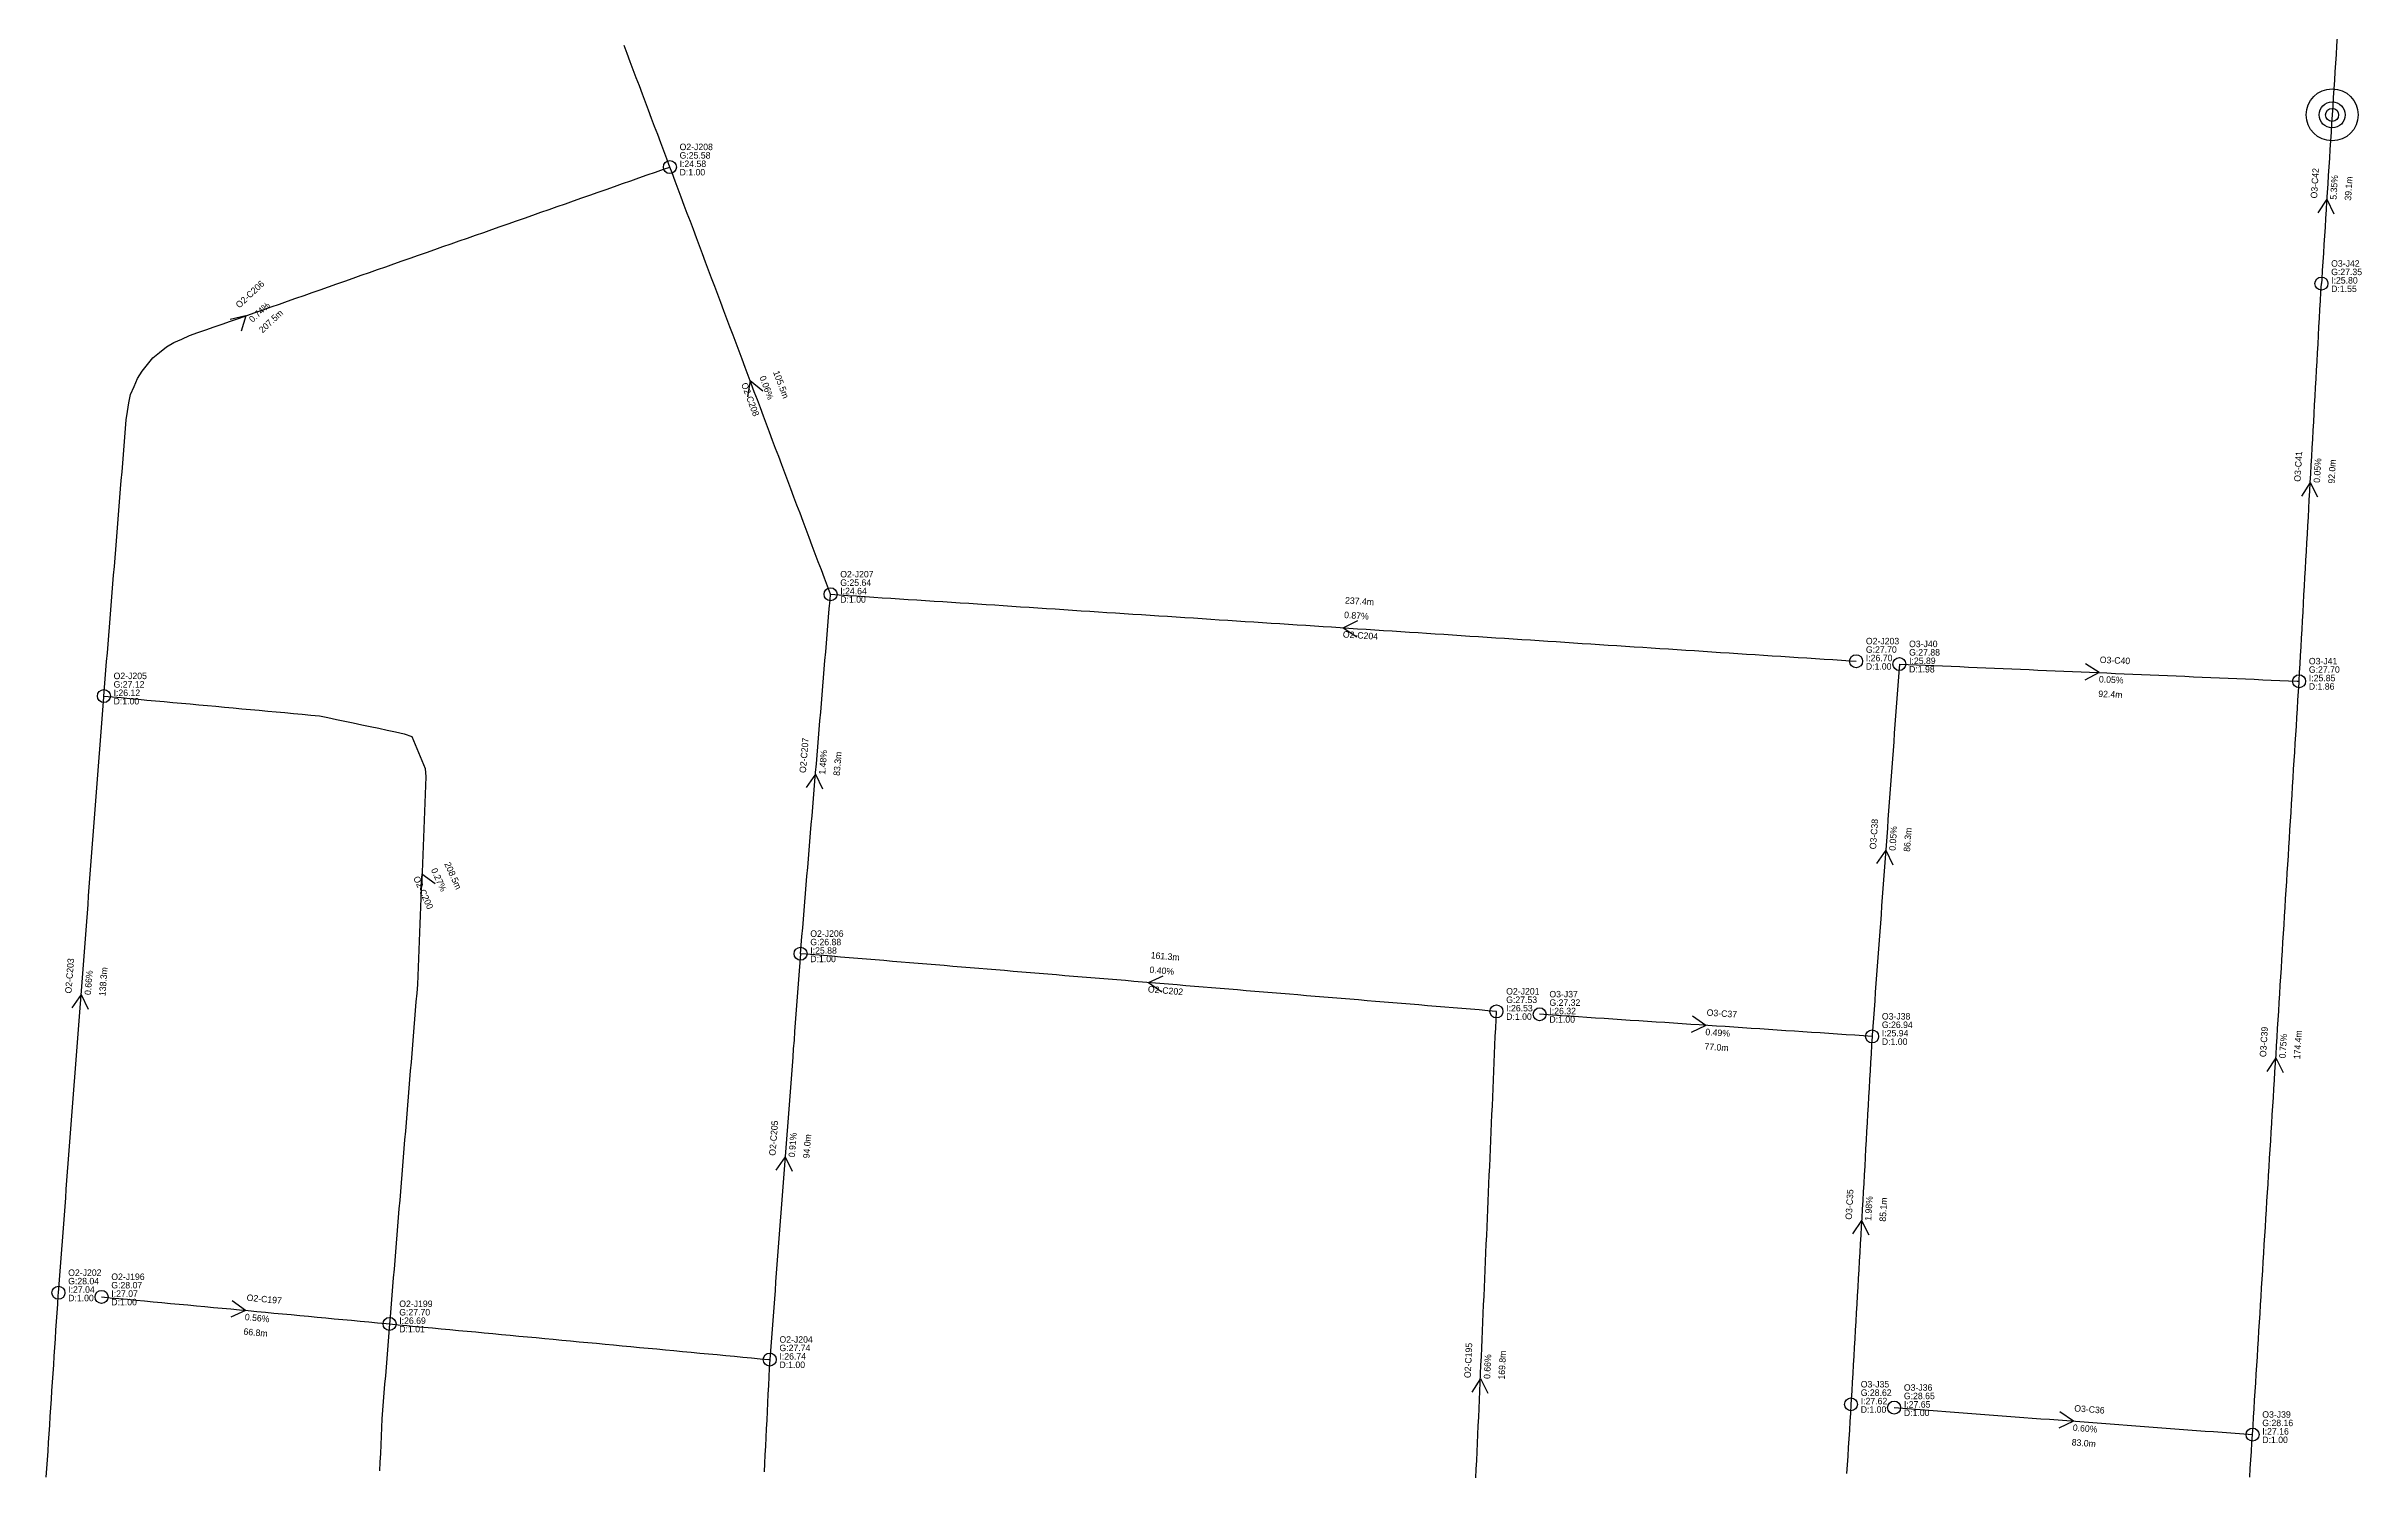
# Model space of a CAD drawing. Header units: metres. Extents: x 607160 to 610559, y 2613470 to 2618337.
# Drawn here: x 608255 to 608790, y 2616995 to 2617324 of the extents above; entities that cross this region are included whole.
import ezdxf

# ---------------------------------------------------------------- set-up
doc = ezdxf.new("R2010")
doc.units = ezdxf.units.M
for name, color, linetype in [('SW-DRAIN-LABELS', 3, 'Continuous'), ('SW-DRAIN-ORPHAN', 8, 'Continuous'), ('SW-DRAIN-SUB-02', 2, 'Continuous'), ('SW-DRAIN-SUB-03', 3, 'Continuous'), ('SW-JUNCTIONS', 7, 'Continuous'), ('SW-OUTLETS', 2, 'Continuous')]:
    doc.layers.add(name, color=color, linetype=linetype)

msp = doc.modelspace()

# ---------------------------------------------------------------- linework, layer by layer
at = {"layer": 'SW-DRAIN-ORPHAN'}
for points in [[(608784.78, 2617336.38), (608784.66, 2617334.38), (608784.53, 2617332.39), (608784.4, 2617330.39), (608784.28, 2617328.4), (608784.15, 2617326.4), (608784.02, 2617324.4), (608783.9, 2617322.41), (608783.77, 2617320.41), (608783.64, 2617318.42), (608783.52, 2617316.42), (608783.39, 2617314.42), (608783.26, 2617312.43), (608783.13, 2617310.43), (608783.01, 2617308.44)], [(608334.3, 2617029.1), (608336.29, 2617028.92), (608338.28, 2617028.73), (608340.27, 2617028.54), (608342.26, 2617028.36), (608344.25, 2617028.17), (608346.24, 2617027.98), (608348.24, 2617027.8), (608350.23, 2617027.61), (608352.22, 2617027.42), (608354.21, 2617027.24), (608356.2, 2617027.05), (608358.19, 2617026.86), (608360.18, 2617026.68), (608362.17, 2617026.49), (608364.17, 2617026.3), (608366.16, 2617026.11), (608368.15, 2617025.93), (608370.14, 2617025.74), (608372.13, 2617025.55), (608374.12, 2617025.37), (608376.11, 2617025.18), (608378.1, 2617024.99), (608380.1, 2617024.81), (608382.09, 2617024.62), (608384.08, 2617024.43), (608386.07, 2617024.25), (608388.06, 2617024.06), (608390.05, 2617023.87), (608392.04, 2617023.69), (608394.03, 2617023.5), (608396.03, 2617023.31), (608398.02, 2617023.13), (608400.01, 2617022.94), (608402, 2617022.75), (608403.99, 2617022.56), (608405.98, 2617022.38), (608407.97, 2617022.19), (608409.96, 2617022), (608411.96, 2617021.81), (608413.95, 2617021.63), (608415.94, 2617021.44), (608417.93, 2617021.25), (608419.92, 2617021.06), (608421.91, 2617020.88), (608422.12, 2617020.86)]]:
    msp.add_lwpolyline(points, dxfattribs=at)
at = {"layer": 'SW-DRAIN-SUB-02'}
for p, q in [((608301.15, 2617262.03), (608297.5, 2617261.18)), ((608301.15, 2617262.03), (608300.06, 2617258.44)), ((608417.6, 2617247.03), (608416.99, 2617243.33)), ((608417.6, 2617247.03), (608420.5, 2617244.65)), ((608554.61, 2617189.94), (608557.97, 2617191.6)), ((608554.61, 2617189.94), (608557.73, 2617187.86)), ((608432.7, 2617156.15), (608430.56, 2617153.07)), ((608432.7, 2617156.15), (608434.3, 2617152.76)), ((608341.79, 2617133.07), (608341.43, 2617129.34)), ((608341.79, 2617133.07), (608344.84, 2617130.89)), ((608509.61, 2617107.96), (608513, 2617109.56)), ((608509.61, 2617107.96), (608512.69, 2617105.83)), ((608263.07, 2617105.23), (608260.96, 2617102.13)), ((608263.07, 2617105.23), (608264.7, 2617101.85)), ((608425.68, 2617067.74), (608423.57, 2617064.65)), ((608425.68, 2617067.74), (608427.31, 2617064.36)), ((608301.04, 2617032.23), (608297.63, 2617030.66)), ((608301.04, 2617032.23), (608297.98, 2617034.4)), ((608586.28, 2617016.46), (608584.26, 2617013.3)), ((608586.28, 2617016.46), (608588, 2617013.13))]:
    msp.add_line(p, q, dxfattribs=at)
for points in [[(608399.05, 2617296.39), (608398.35, 2617298.26), (608397.64, 2617300.13), (608396.94, 2617302), (608396.24, 2617303.87), (608395.53, 2617305.75), (608394.83, 2617307.62), (608394.12, 2617309.49), (608393.42, 2617311.36), (608392.72, 2617313.23), (608392.01, 2617315.11), (608391.31, 2617316.98), (608390.61, 2617318.85), (608389.9, 2617320.72), (608389.2, 2617322.59), (608388.49, 2617324.47)], [(608268.32, 2617174.17), (608268.48, 2617176.16), (608268.64, 2617178.15), (608268.8, 2617180.15), (608268.96, 2617182.14), (608269.13, 2617184.13), (608269.29, 2617186.13), (608269.45, 2617188.12), (608269.61, 2617190.11), (608269.77, 2617192.11), (608269.93, 2617194.1), (608270.09, 2617196.09), (608270.26, 2617198.09), (608270.42, 2617200.08), (608270.58, 2617202.07), (608270.74, 2617204.07), (608270.9, 2617206.06), (608271.06, 2617208.05), (608271.22, 2617210.05), (608271.38, 2617212.04), (608271.55, 2617214.03), (608271.71, 2617216.03), (608271.87, 2617218.02), (608272.03, 2617220.02), (608272.19, 2617222.01), (608272.35, 2617224), (608272.51, 2617226), (608272.67, 2617227.99), (608272.84, 2617229.98), (608273, 2617231.98), (608273.16, 2617233.97), (608273.32, 2617235.96), (608273.48, 2617237.96), (608273.76, 2617239.94), (608274.07, 2617241.91), (608274.5, 2617243.85), (608275.29, 2617245.69), (608276.07, 2617247.53), (608277.15, 2617249.2), (608278.37, 2617250.79), (608279.63, 2617252.33), (608281.2, 2617253.57), (608282.77, 2617254.81), (608284.48, 2617255.82), (608286.3, 2617256.64), (608288.13, 2617257.46), (608290.01, 2617258.12), (608291.9, 2617258.78), (608293.79, 2617259.44), (608295.68, 2617260.11), (608297.56, 2617260.77), (608299.45, 2617261.43), (608301.34, 2617262.09), (608303.23, 2617262.76), (608305.11, 2617263.42), (608307, 2617264.08), (608308.89, 2617264.74), (608310.77, 2617265.41), (608312.66, 2617266.07), (608314.55, 2617266.73), (608316.44, 2617267.39), (608318.32, 2617268.05), (608320.21, 2617268.72), (608322.1, 2617269.38), (608323.98, 2617270.04), (608325.87, 2617270.7), (608327.76, 2617271.37), (608329.65, 2617272.03), (608331.53, 2617272.69), (608333.42, 2617273.35), (608335.31, 2617274.01), (608337.19, 2617274.68), (608339.08, 2617275.34), (608340.97, 2617276), (608342.86, 2617276.66), (608344.74, 2617277.33), (608346.63, 2617277.99), (608348.52, 2617278.65), (608350.4, 2617279.31), (608352.29, 2617279.98), (608354.18, 2617280.64), (608356.07, 2617281.3), (608357.95, 2617281.96), (608359.84, 2617282.62), (608361.73, 2617283.29), (608363.61, 2617283.95), (608365.5, 2617284.61), (608367.39, 2617285.27), (608369.28, 2617285.94), (608371.16, 2617286.6), (608373.05, 2617287.26), (608374.94, 2617287.92), (608376.82, 2617288.59), (608378.71, 2617289.25), (608380.6, 2617289.91), (608382.49, 2617290.57), (608384.37, 2617291.23), (608386.26, 2617291.9), (608388.15, 2617292.56), (608390.03, 2617293.22), (608391.92, 2617293.88), (608393.81, 2617294.55), (608395.7, 2617295.21), (608397.58, 2617295.87), (608399.05, 2617296.39)], [(608436.16, 2617197.67), (608435.45, 2617199.54), (608434.75, 2617201.42), (608434.05, 2617203.29), (608433.34, 2617205.16), (608432.64, 2617207.03), (608431.94, 2617208.9), (608431.23, 2617210.78), (608430.53, 2617212.65), (608429.82, 2617214.52), (608429.12, 2617216.39), (608428.42, 2617218.26), (608427.71, 2617220.14), (608427.01, 2617222.01), (608426.31, 2617223.88), (608425.6, 2617225.75), (608424.9, 2617227.62), (608424.19, 2617229.5), (608423.49, 2617231.37), (608422.79, 2617233.24), (608422.08, 2617235.11), (608421.38, 2617236.99), (608420.68, 2617238.86), (608419.97, 2617240.73), (608419.27, 2617242.6), (608418.56, 2617244.47), (608417.86, 2617246.35), (608417.16, 2617248.22), (608416.45, 2617250.09), (608415.75, 2617251.96), (608415.05, 2617253.83), (608414.34, 2617255.71), (608413.64, 2617257.58), (608412.94, 2617259.45), (608412.23, 2617261.32), (608411.53, 2617263.19), (608410.82, 2617265.07), (608410.12, 2617266.94), (608409.42, 2617268.81), (608408.71, 2617270.68), (608408.01, 2617272.56), (608407.31, 2617274.43), (608406.6, 2617276.3), (608405.9, 2617278.17), (608405.19, 2617280.04), (608404.49, 2617281.92), (608403.79, 2617283.79), (608403.08, 2617285.66), (608402.38, 2617287.53), (608401.68, 2617289.4), (608400.97, 2617291.28), (608400.27, 2617293.15), (608399.56, 2617295.02), (608399.05, 2617296.39)], [(608429.24, 2617114.63), (608429.4, 2617116.62), (608429.57, 2617118.61), (608429.74, 2617120.61), (608429.9, 2617122.6), (608430.07, 2617124.59), (608430.23, 2617126.59), (608430.4, 2617128.58), (608430.57, 2617130.57), (608430.73, 2617132.57), (608430.9, 2617134.56), (608431.07, 2617136.55), (608431.23, 2617138.55), (608431.4, 2617140.54), (608431.56, 2617142.53), (608431.73, 2617144.52), (608431.9, 2617146.52), (608432.06, 2617148.51), (608432.23, 2617150.5), (608432.39, 2617152.5), (608432.56, 2617154.49), (608432.73, 2617156.48), (608432.89, 2617158.48), (608433.06, 2617160.47), (608433.22, 2617162.46), (608433.39, 2617164.46), (608433.56, 2617166.45), (608433.72, 2617168.44), (608433.89, 2617170.44), (608434.05, 2617172.43), (608434.22, 2617174.42), (608434.39, 2617176.41), (608434.55, 2617178.41), (608434.72, 2617180.4), (608434.88, 2617182.39), (608435.05, 2617184.39), (608435.22, 2617186.38), (608435.38, 2617188.37), (608435.55, 2617190.37), (608435.71, 2617192.36), (608435.88, 2617194.35), (608436.05, 2617196.35), (608436.16, 2617197.67)], [(608436.16, 2617197.67), (608438.15, 2617197.54), (608440.15, 2617197.41), (608442.14, 2617197.28), (608444.14, 2617197.15), (608446.14, 2617197.02), (608448.13, 2617196.89), (608450.13, 2617196.76), (608452.12, 2617196.63), (608454.12, 2617196.5), (608456.11, 2617196.37), (608458.11, 2617196.24), (608460.11, 2617196.11), (608462.1, 2617195.98), (608464.1, 2617195.85), (608466.09, 2617195.72), (608468.09, 2617195.59), (608470.09, 2617195.46), (608472.08, 2617195.33), (608474.08, 2617195.2), (608476.07, 2617195.07), (608478.07, 2617194.94), (608480.06, 2617194.81), (608482.06, 2617194.68), (608484.06, 2617194.55), (608486.05, 2617194.42), (608488.05, 2617194.29), (608490.04, 2617194.16), (608492.04, 2617194.02), (608494.03, 2617193.89), (608496.03, 2617193.76), (608498.03, 2617193.63), (608500.02, 2617193.5), (608502.02, 2617193.37), (608504.01, 2617193.24), (608506.01, 2617193.11), (608508, 2617192.98), (608510, 2617192.85), (608512, 2617192.72), (608513.99, 2617192.59), (608515.99, 2617192.46), (608517.98, 2617192.33), (608519.98, 2617192.2), (608521.97, 2617192.07), (608523.97, 2617191.94), (608525.97, 2617191.81), (608527.96, 2617191.68), (608529.96, 2617191.55), (608531.95, 2617191.42), (608533.95, 2617191.29), (608535.95, 2617191.16), (608537.94, 2617191.03), (608539.94, 2617190.9), (608541.93, 2617190.77), (608543.93, 2617190.64), (608545.92, 2617190.51), (608547.92, 2617190.38), (608549.92, 2617190.25), (608551.91, 2617190.12), (608553.91, 2617189.99), (608555.9, 2617189.86), (608557.9, 2617189.73), (608559.89, 2617189.6), (608561.89, 2617189.47), (608563.89, 2617189.34), (608565.88, 2617189.21), (608567.88, 2617189.08), (608569.87, 2617188.95), (608571.87, 2617188.82), (608573.86, 2617188.69), (608575.86, 2617188.56), (608577.86, 2617188.43), (608579.85, 2617188.3), (608581.85, 2617188.17), (608583.84, 2617188.03), (608585.84, 2617187.9), (608587.83, 2617187.77), (608589.83, 2617187.64), (608591.83, 2617187.51), (608593.82, 2617187.38), (608595.82, 2617187.25), (608597.81, 2617187.12), (608599.81, 2617186.99), (608601.81, 2617186.86), (608603.8, 2617186.73), (608605.8, 2617186.6), (608607.79, 2617186.47), (608609.79, 2617186.34), (608611.78, 2617186.21), (608613.78, 2617186.08), (608615.78, 2617185.95), (608617.77, 2617185.82), (608619.77, 2617185.69), (608621.76, 2617185.56), (608623.76, 2617185.43), (608625.75, 2617185.3), (608627.75, 2617185.17), (608629.75, 2617185.04), (608631.74, 2617184.91), (608633.74, 2617184.78), (608635.73, 2617184.65), (608637.73, 2617184.52), (608639.72, 2617184.39), (608641.72, 2617184.26), (608643.72, 2617184.13), (608645.71, 2617184), (608647.71, 2617183.87), (608649.7, 2617183.74), (608651.7, 2617183.61), (608653.69, 2617183.48), (608655.69, 2617183.35), (608657.69, 2617183.22), (608659.68, 2617183.09), (608661.68, 2617182.96), (608663.67, 2617182.83), (608665.67, 2617182.7), (608667.67, 2617182.57), (608669.66, 2617182.44), (608671.66, 2617182.31), (608673.06, 2617182.21)], [(608257.83, 2617036.29), (608257.98, 2617038.28), (608258.13, 2617040.27), (608258.29, 2617042.27), (608258.44, 2617044.26), (608258.59, 2617046.26), (608258.74, 2617048.25), (608258.89, 2617050.25), (608259.04, 2617052.24), (608259.2, 2617054.23), (608259.35, 2617056.23), (608259.5, 2617058.22), (608259.65, 2617060.22), (608259.8, 2617062.21), (608259.95, 2617064.21), (608260.11, 2617066.2), (608260.26, 2617068.19), (608260.41, 2617070.19), (608260.56, 2617072.18), (608260.71, 2617074.18), (608260.86, 2617076.17), (608261.02, 2617078.16), (608261.17, 2617080.16), (608261.32, 2617082.15), (608261.47, 2617084.15), (608261.62, 2617086.14), (608261.77, 2617088.14), (608261.93, 2617090.13), (608262.08, 2617092.12), (608262.23, 2617094.12), (608262.38, 2617096.11), (608262.53, 2617098.11), (608262.69, 2617100.1), (608262.84, 2617102.1), (608262.99, 2617104.09), (608263.14, 2617106.08), (608263.29, 2617108.08), (608263.44, 2617110.07), (608263.6, 2617112.07), (608263.75, 2617114.06), (608263.9, 2617116.06), (608264.05, 2617118.05), (608264.2, 2617120.04), (608264.35, 2617122.04), (608264.51, 2617124.03), (608264.66, 2617126.03), (608264.81, 2617128.02), (608264.96, 2617130.02), (608265.11, 2617132.01), (608265.26, 2617134), (608265.42, 2617136), (608265.57, 2617137.99), (608265.72, 2617139.99), (608265.87, 2617141.98), (608266.02, 2617143.97), (608266.17, 2617145.97), (608266.33, 2617147.96), (608266.48, 2617149.96), (608266.63, 2617151.95), (608266.78, 2617153.95), (608266.93, 2617155.94), (608267.08, 2617157.93), (608267.24, 2617159.93), (608267.39, 2617161.92), (608267.54, 2617163.92), (608267.69, 2617165.91), (608267.84, 2617167.91), (608268, 2617169.9), (608268.15, 2617171.89), (608268.3, 2617173.89), (608268.32, 2617174.17)], [(608268.32, 2617174.17), (608270.31, 2617173.98), (608272.3, 2617173.8), (608274.29, 2617173.62), (608276.29, 2617173.43), (608278.28, 2617173.25), (608280.27, 2617173.07), (608282.26, 2617172.89), (608284.25, 2617172.7), (608286.24, 2617172.52), (608288.24, 2617172.34), (608290.23, 2617172.15), (608292.22, 2617171.97), (608294.21, 2617171.79), (608296.2, 2617171.61), (608298.19, 2617171.42), (608300.19, 2617171.24), (608302.18, 2617171.06), (608304.17, 2617170.87), (608306.16, 2617170.69), (608308.15, 2617170.51), (608310.14, 2617170.33), (608312.14, 2617170.14), (608314.13, 2617169.96), (608316.12, 2617169.78), (608318.11, 2617169.59), (608320.07, 2617169.19), (608322.03, 2617168.78), (608323.98, 2617168.36), (608325.94, 2617167.95), (608327.9, 2617167.53), (608329.85, 2617167.12), (608331.81, 2617166.71), (608333.77, 2617166.29), (608335.72, 2617165.88), (608337.68, 2617165.47), (608339.42, 2617164.79), (608340.2, 2617162.95), (608340.98, 2617161.11), (608341.75, 2617159.26), (608342.53, 2617157.42), (608342.72, 2617155.47), (608342.64, 2617153.48), (608342.56, 2617151.48), (608342.48, 2617149.48), (608342.39, 2617147.48), (608342.31, 2617145.48), (608342.23, 2617143.48), (608342.14, 2617141.49), (608342.06, 2617139.49), (608341.98, 2617137.49), (608341.89, 2617135.49), (608341.81, 2617133.49), (608341.73, 2617131.49), (608341.64, 2617129.5), (608341.56, 2617127.5), (608341.48, 2617125.5), (608341.39, 2617123.5), (608341.31, 2617121.5), (608341.23, 2617119.5), (608341.14, 2617117.51), (608341.06, 2617115.51), (608340.98, 2617113.51), (608340.89, 2617111.51), (608340.81, 2617109.51), (608340.73, 2617107.51), (608340.58, 2617105.52), (608340.41, 2617103.53), (608340.25, 2617101.53), (608340.09, 2617099.54), (608339.92, 2617097.55), (608339.76, 2617095.55), (608339.6, 2617093.56), (608339.43, 2617091.57), (608339.27, 2617089.57), (608339.1, 2617087.58), (608338.94, 2617085.59), (608338.78, 2617083.59), (608338.61, 2617081.6), (608338.45, 2617079.61), (608338.28, 2617077.61), (608338.12, 2617075.62), (608337.96, 2617073.63), (608337.79, 2617071.64), (608337.63, 2617069.64), (608337.47, 2617067.65), (608337.3, 2617065.66), (608337.14, 2617063.66), (608336.97, 2617061.67), (608336.81, 2617059.68), (608336.65, 2617057.68), (608336.48, 2617055.69), (608336.32, 2617053.7), (608336.15, 2617051.7), (608335.99, 2617049.71), (608335.83, 2617047.72), (608335.66, 2617045.72), (608335.5, 2617043.73), (608335.34, 2617041.74), (608335.17, 2617039.74), (608335.01, 2617037.75), (608334.84, 2617035.76), (608334.68, 2617033.76), (608334.52, 2617031.77), (608334.35, 2617029.78), (608334.3, 2617029.1)], [(608429.24, 2617114.63), (608429.09, 2617112.63), (608428.94, 2617110.64), (608428.78, 2617108.65), (608428.63, 2617106.65), (608428.48, 2617104.66), (608428.33, 2617102.66), (608428.18, 2617100.67), (608428.03, 2617098.67), (608427.88, 2617096.68), (608427.73, 2617094.69), (608427.57, 2617092.69), (608427.42, 2617090.7), (608427.27, 2617088.7), (608427.12, 2617086.71), (608426.97, 2617084.71), (608426.82, 2617082.72), (608426.67, 2617080.73), (608426.52, 2617078.73), (608426.36, 2617076.74), (608426.21, 2617074.74), (608426.06, 2617072.75), (608425.91, 2617070.75), (608425.76, 2617068.76), (608425.61, 2617066.77), (608425.46, 2617064.77), (608425.3, 2617062.78), (608425.15, 2617060.78), (608425, 2617058.79), (608424.85, 2617056.79), (608424.7, 2617054.8), (608424.55, 2617052.81), (608424.4, 2617050.81), (608424.25, 2617048.82), (608424.09, 2617046.82), (608423.94, 2617044.83), (608423.79, 2617042.83), (608423.64, 2617040.84), (608423.49, 2617038.85), (608423.34, 2617036.85), (608423.19, 2617034.86), (608423.04, 2617032.86), (608422.88, 2617030.87), (608422.73, 2617028.87), (608422.58, 2617026.88), (608422.43, 2617024.89), (608422.28, 2617022.89), (608422.12, 2617020.86)], [(608589.98, 2617101.3), (608587.98, 2617101.46), (608585.99, 2617101.63), (608584, 2617101.79), (608582, 2617101.96), (608580.01, 2617102.13), (608578.02, 2617102.29), (608576.03, 2617102.46), (608574.03, 2617102.62), (608572.04, 2617102.79), (608570.05, 2617102.95), (608568.05, 2617103.12), (608566.06, 2617103.28), (608564.07, 2617103.45), (608562.07, 2617103.61), (608560.08, 2617103.78), (608558.09, 2617103.94), (608556.09, 2617104.11), (608554.1, 2617104.27), (608552.11, 2617104.44), (608550.11, 2617104.6), (608548.12, 2617104.77), (608546.13, 2617104.94), (608544.13, 2617105.1), (608542.14, 2617105.27), (608540.15, 2617105.43), (608538.16, 2617105.6), (608536.16, 2617105.76), (608534.17, 2617105.93), (608532.18, 2617106.09), (608530.18, 2617106.26), (608528.19, 2617106.42), (608526.2, 2617106.59), (608524.2, 2617106.75), (608522.21, 2617106.92), (608520.22, 2617107.08), (608518.22, 2617107.25), (608516.23, 2617107.41), (608514.24, 2617107.58), (608512.24, 2617107.75), (608510.25, 2617107.91), (608508.26, 2617108.08), (608506.26, 2617108.24), (608504.27, 2617108.41), (608502.28, 2617108.57), (608500.29, 2617108.74), (608498.29, 2617108.9), (608496.3, 2617109.07), (608494.31, 2617109.23), (608492.31, 2617109.4), (608490.32, 2617109.56), (608488.33, 2617109.73), (608486.33, 2617109.89), (608484.34, 2617110.06), (608482.35, 2617110.22), (608480.35, 2617110.39), (608478.36, 2617110.56), (608476.37, 2617110.72), (608474.37, 2617110.89), (608472.38, 2617111.05), (608470.39, 2617111.22), (608468.39, 2617111.38), (608466.4, 2617111.55), (608464.41, 2617111.71), (608462.42, 2617111.88), (608460.42, 2617112.04), (608458.43, 2617112.21), (608456.44, 2617112.37), (608454.44, 2617112.54), (608452.45, 2617112.7), (608450.46, 2617112.87), (608448.46, 2617113.03), (608446.47, 2617113.2), (608444.48, 2617113.36), (608442.48, 2617113.53), (608440.49, 2617113.7), (608438.5, 2617113.86), (608436.5, 2617114.03), (608434.51, 2617114.19), (608432.52, 2617114.36), (608430.52, 2617114.52), (608429.24, 2617114.63)], [(608585.22, 2616993.57), (608585.31, 2616995.57), (608585.41, 2616997.56), (608585.5, 2616999.56), (608585.6, 2617001.56), (608585.69, 2617003.56), (608585.79, 2617005.55), (608585.89, 2617007.55), (608585.98, 2617009.55), (608586.06, 2617011.55), (608586.15, 2617013.55), (608586.24, 2617015.54), (608586.33, 2617017.54), (608586.41, 2617019.54), (608586.5, 2617021.54), (608586.59, 2617023.54), (608586.67, 2617025.54), (608586.76, 2617027.53), (608586.85, 2617029.53), (608586.94, 2617031.53), (608587.02, 2617033.53), (608587.11, 2617035.53), (608587.2, 2617037.52), (608587.28, 2617039.52), (608587.37, 2617041.52), (608587.46, 2617043.52), (608587.55, 2617045.52), (608587.63, 2617047.51), (608587.72, 2617049.51), (608587.81, 2617051.51), (608587.89, 2617053.51), (608587.98, 2617055.51), (608588.07, 2617057.5), (608588.16, 2617059.5), (608588.24, 2617061.5), (608588.33, 2617063.5), (608588.42, 2617065.5), (608588.5, 2617067.5), (608588.59, 2617069.49), (608588.68, 2617071.49), (608588.77, 2617073.49), (608588.85, 2617075.49), (608588.94, 2617077.49), (608589.03, 2617079.48), (608589.11, 2617081.48), (608589.2, 2617083.48), (608589.29, 2617085.48), (608589.37, 2617087.48), (608589.46, 2617089.47), (608589.55, 2617091.47), (608589.64, 2617093.47), (608589.72, 2617095.47), (608589.81, 2617097.47), (608589.9, 2617099.46), (608589.98, 2617101.3)], [(608255.03, 2616993.72), (608255.16, 2616995.72), (608255.29, 2616997.72), (608255.42, 2616999.71), (608255.55, 2617001.71), (608255.68, 2617003.7), (608255.82, 2617005.7), (608255.95, 2617007.69), (608256.08, 2617009.69), (608256.21, 2617011.69), (608256.34, 2617013.68), (608256.47, 2617015.68), (608256.6, 2617017.67), (608256.74, 2617019.67), (608256.87, 2617021.66), (608257, 2617023.66), (608257.13, 2617025.65), (608257.26, 2617027.65), (608257.39, 2617029.65), (608257.52, 2617031.64), (608257.66, 2617033.64), (608257.79, 2617035.63), (608257.83, 2617036.29)], [(608267.79, 2617035.35), (608269.78, 2617035.16), (608271.77, 2617034.98), (608273.76, 2617034.79), (608275.75, 2617034.6), (608277.74, 2617034.42), (608279.73, 2617034.23), (608281.72, 2617034.04), (608283.72, 2617033.85), (608285.71, 2617033.67), (608287.7, 2617033.48), (608289.69, 2617033.29), (608291.68, 2617033.11), (608293.67, 2617032.92), (608295.66, 2617032.73), (608297.65, 2617032.55), (608299.65, 2617032.36), (608301.64, 2617032.17), (608303.63, 2617031.98), (608305.62, 2617031.8), (608307.61, 2617031.61), (608309.6, 2617031.42), (608311.59, 2617031.24), (608313.58, 2617031.05), (608315.58, 2617030.86), (608317.57, 2617030.68), (608319.56, 2617030.49), (608321.55, 2617030.3), (608323.54, 2617030.11), (608325.53, 2617029.93), (608327.52, 2617029.74), (608329.51, 2617029.55), (608331.51, 2617029.37), (608333.5, 2617029.18), (608334.3, 2617029.1)], [(608334.3, 2617029.1), (608334.14, 2617027.11), (608333.98, 2617025.12), (608333.82, 2617023.12), (608333.66, 2617021.13), (608333.5, 2617019.14), (608333.34, 2617017.14), (608333.18, 2617015.15), (608333.02, 2617013.15), (608332.86, 2617011.16), (608332.7, 2617009.17), (608332.55, 2617007.17), (608332.44, 2617005.18), (608332.35, 2617003.18), (608332.26, 2617001.18), (608332.18, 2616999.18), (608332.09, 2616997.18), (608332, 2616995.19)], [(608422.12, 2617020.86), (608422.02, 2617018.86), (608421.92, 2617016.86), (608421.82, 2617014.86), (608421.72, 2617012.87), (608421.62, 2617010.87), (608421.52, 2617008.87), (608421.42, 2617006.87), (608421.32, 2617004.88), (608421.22, 2617002.88), (608421.12, 2617000.88), (608421.02, 2616998.88), (608420.92, 2616996.89), (608420.82, 2616994.89)]]:
    msp.add_lwpolyline(points, dxfattribs=at)
at = {"layer": 'SW-DRAIN-SUB-03'}
for p, q in [((608781.77, 2617288.95), (608779.69, 2617285.82)), ((608781.77, 2617288.95), (608783.43, 2617285.59)), ((608777.96, 2617223.52), (608775.9, 2617220.38)), ((608777.96, 2617223.52), (608779.65, 2617220.17)), ((608729.21, 2617179.57), (608726.05, 2617181.58)), ((608729.21, 2617179.57), (608725.89, 2617177.84)), ((608679.89, 2617138.54), (608677.79, 2617135.44)), ((608679.89, 2617138.54), (608681.53, 2617135.17)), ((608638.35, 2617098.08), (608634.99, 2617096.42)), ((608638.35, 2617098.08), (608635.23, 2617100.17)), ((608770, 2617090.56), (608767.93, 2617087.43)), ((608770, 2617090.56), (608771.67, 2617087.2)), ((608674.31, 2617053.02), (608672.25, 2617049.88)), ((608674.31, 2617053.02), (608676, 2617049.67)), ((608723.23, 2617006.65), (608719.85, 2617005.02)), ((608723.23, 2617006.65), (608720.13, 2617008.76))]:
    msp.add_line(p, q, dxfattribs=at)
for points in [[(608783.01, 2617308.44), (608782.88, 2617306.44), (608782.75, 2617304.44), (608782.63, 2617302.45), (608782.5, 2617300.45), (608782.37, 2617298.46), (608782.25, 2617296.46), (608782.12, 2617294.46), (608781.99, 2617292.47), (608781.87, 2617290.47), (608781.74, 2617288.48), (608781.61, 2617286.48), (608781.49, 2617284.48), (608781.36, 2617282.49), (608781.23, 2617280.49), (608781.1, 2617278.5), (608780.98, 2617276.5), (608780.85, 2617274.5), (608780.72, 2617272.51), (608780.6, 2617270.51), (608780.53, 2617269.46)], [(608775.38, 2617177.58), (608775.49, 2617179.58), (608775.61, 2617181.57), (608775.72, 2617183.57), (608775.83, 2617185.57), (608775.94, 2617187.56), (608776.05, 2617189.56), (608776.17, 2617191.56), (608776.28, 2617193.55), (608776.39, 2617195.55), (608776.5, 2617197.55), (608776.61, 2617199.55), (608776.72, 2617201.54), (608776.84, 2617203.54), (608776.95, 2617205.54), (608777.06, 2617207.53), (608777.17, 2617209.53), (608777.28, 2617211.53), (608777.4, 2617213.52), (608777.51, 2617215.52), (608777.62, 2617217.52), (608777.73, 2617219.51), (608777.84, 2617221.51), (608777.96, 2617223.51), (608778.07, 2617225.5), (608778.18, 2617227.5), (608778.29, 2617229.5), (608778.4, 2617231.5), (608778.51, 2617233.49), (608778.63, 2617235.49), (608778.74, 2617237.49), (608778.85, 2617239.48), (608778.96, 2617241.48), (608779.07, 2617243.48), (608779.19, 2617245.47), (608779.3, 2617247.47), (608779.41, 2617249.47), (608779.52, 2617251.46), (608779.63, 2617253.46), (608779.75, 2617255.46), (608779.86, 2617257.45), (608779.97, 2617259.45), (608780.08, 2617261.45), (608780.19, 2617263.45), (608780.3, 2617265.44), (608780.42, 2617267.44), (608780.53, 2617269.46)], [(608683.04, 2617181.56), (608682.89, 2617179.57), (608682.75, 2617177.57), (608682.6, 2617175.58), (608682.46, 2617173.58), (608682.31, 2617171.59), (608682.16, 2617169.59), (608682.02, 2617167.6), (608681.87, 2617165.61), (608681.73, 2617163.61), (608681.58, 2617161.62), (608681.43, 2617159.62), (608681.29, 2617157.63), (608681.14, 2617155.63), (608681, 2617153.64), (608680.85, 2617151.64), (608680.7, 2617149.65), (608680.56, 2617147.65), (608680.41, 2617145.66), (608680.27, 2617143.66), (608680.12, 2617141.67), (608679.97, 2617139.67), (608679.83, 2617137.68), (608679.68, 2617135.69), (608679.54, 2617133.69), (608679.39, 2617131.7), (608679.25, 2617129.7), (608679.1, 2617127.71), (608678.95, 2617125.71), (608678.81, 2617123.72), (608678.66, 2617121.72), (608678.52, 2617119.73), (608678.37, 2617117.73), (608678.22, 2617115.74), (608678.08, 2617113.74), (608677.93, 2617111.75), (608677.79, 2617109.75), (608677.64, 2617107.76), (608677.49, 2617105.77), (608677.35, 2617103.77), (608677.2, 2617101.78), (608677.06, 2617099.78), (608676.91, 2617097.79), (608676.77, 2617095.79), (608676.75, 2617095.52)], [(608683.04, 2617181.56), (608685.04, 2617181.48), (608687.04, 2617181.39), (608689.03, 2617181.3), (608691.03, 2617181.22), (608693.03, 2617181.13), (608695.03, 2617181.05), (608697.03, 2617180.96), (608699.02, 2617180.87), (608701.02, 2617180.79), (608703.02, 2617180.7), (608705.02, 2617180.61), (608707.02, 2617180.53), (608709.01, 2617180.44), (608711.01, 2617180.36), (608713.01, 2617180.27), (608715.01, 2617180.18), (608717.01, 2617180.1), (608719.01, 2617180.01), (608721, 2617179.93), (608723, 2617179.84), (608725, 2617179.75), (608727, 2617179.67), (608729, 2617179.58), (608730.99, 2617179.49), (608732.99, 2617179.41), (608734.99, 2617179.32), (608736.99, 2617179.24), (608738.99, 2617179.15), (608740.98, 2617179.06), (608742.98, 2617178.98), (608744.98, 2617178.89), (608746.98, 2617178.8), (608748.98, 2617178.72), (608750.98, 2617178.63), (608752.97, 2617178.55), (608754.97, 2617178.46), (608756.97, 2617178.37), (608758.97, 2617178.29), (608760.97, 2617178.2), (608762.96, 2617178.12), (608764.96, 2617178.03), (608766.96, 2617177.94), (608768.96, 2617177.86), (608770.96, 2617177.77), (608772.96, 2617177.68), (608774.95, 2617177.6), (608775.38, 2617177.58)], [(608764.62, 2617003.53), (608764.74, 2617005.53), (608764.86, 2617007.53), (608764.99, 2617009.52), (608765.11, 2617011.52), (608765.23, 2617013.52), (608765.36, 2617015.51), (608765.48, 2617017.51), (608765.6, 2617019.5), (608765.73, 2617021.5), (608765.85, 2617023.5), (608765.98, 2617025.49), (608766.1, 2617027.49), (608766.22, 2617029.48), (608766.35, 2617031.48), (608766.47, 2617033.48), (608766.59, 2617035.47), (608766.72, 2617037.47), (608766.84, 2617039.47), (608766.96, 2617041.46), (608767.09, 2617043.46), (608767.21, 2617045.45), (608767.33, 2617047.45), (608767.46, 2617049.45), (608767.58, 2617051.44), (608767.7, 2617053.44), (608767.83, 2617055.44), (608767.95, 2617057.43), (608768.07, 2617059.43), (608768.2, 2617061.42), (608768.32, 2617063.42), (608768.44, 2617065.42), (608768.57, 2617067.41), (608768.69, 2617069.41), (608768.82, 2617071.4), (608768.94, 2617073.4), (608769.06, 2617075.4), (608769.19, 2617077.39), (608769.31, 2617079.39), (608769.43, 2617081.39), (608769.56, 2617083.38), (608769.68, 2617085.38), (608769.8, 2617087.37), (608769.93, 2617089.37), (608770.05, 2617091.37), (608770.17, 2617093.36), (608770.3, 2617095.36), (608770.42, 2617097.35), (608770.54, 2617099.35), (608770.67, 2617101.35), (608770.79, 2617103.34), (608770.91, 2617105.34), (608771.04, 2617107.34), (608771.16, 2617109.33), (608771.28, 2617111.33), (608771.41, 2617113.32), (608771.53, 2617115.32), (608771.65, 2617117.32), (608771.78, 2617119.31), (608771.9, 2617121.31), (608772.03, 2617123.31), (608772.15, 2617125.3), (608772.27, 2617127.3), (608772.4, 2617129.29), (608772.52, 2617131.29), (608772.64, 2617133.29), (608772.77, 2617135.28), (608772.89, 2617137.28), (608773.01, 2617139.27), (608773.14, 2617141.27), (608773.26, 2617143.27), (608773.38, 2617145.26), (608773.51, 2617147.26), (608773.63, 2617149.26), (608773.75, 2617151.25), (608773.88, 2617153.25), (608774, 2617155.24), (608774.12, 2617157.24), (608774.25, 2617159.24), (608774.37, 2617161.23), (608774.49, 2617163.23), (608774.62, 2617165.23), (608774.74, 2617167.22), (608774.87, 2617169.22), (608774.99, 2617171.21), (608775.11, 2617173.21), (608775.24, 2617175.21), (608775.36, 2617177.2), (608775.38, 2617177.58)], [(608676.75, 2617095.52), (608674.75, 2617095.66), (608672.75, 2617095.79), (608670.76, 2617095.92), (608668.76, 2617096.06), (608666.77, 2617096.19), (608664.77, 2617096.32), (608662.78, 2617096.45), (608660.78, 2617096.59), (608658.79, 2617096.72), (608656.79, 2617096.85), (608654.79, 2617096.99), (608652.8, 2617097.12), (608650.8, 2617097.25), (608648.81, 2617097.38), (608646.81, 2617097.52), (608644.82, 2617097.65), (608642.82, 2617097.78), (608640.83, 2617097.91), (608638.83, 2617098.05), (608636.83, 2617098.18), (608634.84, 2617098.31), (608632.84, 2617098.45), (608630.85, 2617098.58), (608628.85, 2617098.71), (608626.86, 2617098.84), (608624.86, 2617098.98), (608622.86, 2617099.11), (608620.87, 2617099.24), (608618.87, 2617099.38), (608616.88, 2617099.51), (608614.88, 2617099.64), (608612.89, 2617099.77), (608610.89, 2617099.91), (608608.9, 2617100.04), (608606.9, 2617100.17), (608604.9, 2617100.31), (608602.91, 2617100.44), (608600.91, 2617100.57), (608599.96, 2617100.64)], [(608676.75, 2617095.52), (608676.63, 2617093.53), (608676.52, 2617091.53), (608676.4, 2617089.53), (608676.29, 2617087.54), (608676.17, 2617085.54), (608676.06, 2617083.54), (608675.94, 2617081.55), (608675.83, 2617079.55), (608675.72, 2617077.55), (608675.6, 2617075.56), (608675.49, 2617073.56), (608675.37, 2617071.56), (608675.26, 2617069.57), (608675.14, 2617067.57), (608675.03, 2617065.57), (608674.91, 2617063.58), (608674.8, 2617061.58), (608674.69, 2617059.58), (608674.57, 2617057.59), (608674.46, 2617055.59), (608674.34, 2617053.59), (608674.23, 2617051.6), (608674.11, 2617049.6), (608674, 2617047.6), (608673.88, 2617045.61), (608673.77, 2617043.61), (608673.66, 2617041.61), (608673.54, 2617039.62), (608673.43, 2617037.62), (608673.31, 2617035.62), (608673.2, 2617033.63), (608673.08, 2617031.63), (608672.97, 2617029.63), (608672.85, 2617027.64), (608672.74, 2617025.64), (608672.63, 2617023.64), (608672.51, 2617021.65), (608672.4, 2617019.65), (608672.28, 2617017.65), (608672.17, 2617015.66), (608672.05, 2617013.66), (608671.94, 2617011.66), (608671.87, 2617010.52)], [(608671.87, 2617010.52), (608671.75, 2617008.52), (608671.62, 2617006.52), (608671.49, 2617004.53), (608671.36, 2617002.53), (608671.24, 2617000.54), (608671.11, 2616998.54), (608670.98, 2616996.54), (608670.85, 2616994.55)], [(608681.84, 2617009.76), (608681.84, 2617009.76), (608683.84, 2617009.61), (608685.83, 2617009.46), (608687.83, 2617009.31), (608689.82, 2617009.16), (608691.82, 2617009.01), (608693.81, 2617008.86), (608695.8, 2617008.71), (608697.8, 2617008.56), (608699.79, 2617008.41), (608701.79, 2617008.26), (608703.78, 2617008.11), (608705.78, 2617007.96), (608707.77, 2617007.81), (608709.77, 2617007.66), (608711.76, 2617007.51), (608713.75, 2617007.36), (608715.75, 2617007.21), (608717.74, 2617007.06), (608719.74, 2617006.91), (608721.73, 2617006.76), (608723.73, 2617006.61), (608725.72, 2617006.46), (608727.71, 2617006.31), (608729.71, 2617006.16), (608731.7, 2617006.01), (608733.7, 2617005.86), (608735.69, 2617005.71), (608737.69, 2617005.56), (608739.68, 2617005.41), (608741.68, 2617005.26), (608743.67, 2617005.11), (608745.66, 2617004.96), (608747.66, 2617004.81), (608749.65, 2617004.66), (608751.65, 2617004.51), (608753.64, 2617004.36), (608755.64, 2617004.21), (608757.63, 2617004.06), (608759.62, 2617003.91), (608761.62, 2617003.76), (608763.61, 2617003.61), (608764.62, 2617003.53)], [(608763.97, 2616993.67), (608764.1, 2616995.67), (608764.23, 2616997.67), (608764.36, 2616999.66), (608764.49, 2617001.66), (608764.62, 2617003.53)]]:
    msp.add_lwpolyline(points, dxfattribs=at)
at = {"layer": 'SW-JUNCTIONS'}
for centre in [(608783.01, 2617308.44), (608399.05, 2617296.39), (608780.53, 2617269.46), (608436.16, 2617197.67), (608673.06, 2617182.21), (608683.04, 2617181.56), (608775.38, 2617177.58), (608268.32, 2617174.17), (608429.24, 2617114.63), (608589.98, 2617101.3), (608599.96, 2617100.64), (608676.75, 2617095.52), (608257.83, 2617036.29), (608267.79, 2617035.35), (608334.3, 2617029.1), (608422.12, 2617020.86), (608671.87, 2617010.52), (608681.84, 2617009.76), (608764.62, 2617003.53)]:
    msp.add_circle(centre, 1.5, dxfattribs=at)
at = {"layer": 'SW-OUTLETS'}
for radius in [6, 3]:
    msp.add_circle((608783.01, 2617308.44), radius, dxfattribs=at)

# ---------------------------------------------------------------- texts
at = {"layer": 'SW-DRAIN-LABELS', "color": 7}
for s, p in [('O2-J208', (608401.3, 2617300.29)), ('G:25.58', (608401.3, 2617298.34)), ('O3-J42', (608782.78, 2617273.36)), ('G:27.35', (608782.78, 2617271.41)), ('O2-J207', (608438.41, 2617201.57)), ('G:25.64', (608438.41, 2617199.62)), ('O2-J203', (608675.31, 2617186.11)), ('O3-J40', (608685.29, 2617185.46)), ('G:27.70', (608675.31, 2617184.16)), ('G:27.88', (608685.29, 2617183.51)), ('O3-J41', (608777.63, 2617181.48)), ('O2-J205', (608270.57, 2617178.07)), ('G:27.12', (608270.57, 2617176.12)), ('G:27.70', (608777.63, 2617179.53)), ('O2-J206', (608431.49, 2617118.53)), ('G:26.88', (608431.49, 2617116.58)), ('O2-J201', (608592.23, 2617105.2)), ('G:27.53', (608592.23, 2617103.25)), ('O3-J37', (608602.21, 2617104.54)), ('G:27.32', (608602.21, 2617102.59)), ('O3-J38', (608679, 2617099.42)), ('G:26.94', (608679, 2617097.47)), ('O2-J202', (608260.08, 2617040.19)), ('G:28.04', (608260.08, 2617038.24)), ('O2-J196', (608270.04, 2617039.25)), ('G:28.07', (608270.04, 2617037.3)), ('O2-J199', (608336.55, 2617033)), ('G:27.70', (608336.55, 2617031.05)), ('O2-J204', (608424.37, 2617024.76)), ('G:27.74', (608424.37, 2617022.81)), ('O3-J35', (608674.12, 2617014.42)), ('G:28.62', (608674.12, 2617012.47)), ('O3-J36', (608684.09, 2617013.66)), ('G:28.65', (608684.09, 2617011.71)), ('O3-J39', (608766.87, 2617007.43)), ('G:28.16', (608766.87, 2617005.48))]:
    msp.add_text(s, height=1.5, dxfattribs=at).set_placement(p)
at = {"layer": 'SW-DRAIN-LABELS', "color": 6}
for s, p in [('D:1.00', (608401.3, 2617294.44)), ('D:1.55', (608782.78, 2617267.51)), ('D:1.00', (608438.41, 2617195.72)), ('D:1.00', (608675.31, 2617180.26)), ('D:1.98', (608685.29, 2617179.61)), ('D:1.86', (608777.63, 2617175.63)), ('D:1.00', (608270.57, 2617172.22)), ('D:1.00', (608431.49, 2617112.68)), ('D:1.00', (608592.23, 2617099.35)), ('D:1.00', (608602.21, 2617098.69)), ('D:1.00', (608679, 2617093.57)), ('D:1.00', (608260.08, 2617034.34)), ('D:1.00', (608270.04, 2617033.4)), ('D:1.01', (608336.55, 2617027.15)), ('D:1.00', (608424.37, 2617018.91)), ('D:1.00', (608674.12, 2617008.57)), ('D:1.00', (608684.09, 2617007.81)), ('D:1.00', (608766.87, 2617001.58))]:
    msp.add_text(s, height=1.5, dxfattribs=at).set_placement(p)
at = {"layer": 'SW-DRAIN-LABELS', "color": 4}
for s, p in [('I:24.58', (608401.3, 2617296.39)), ('I:25.80', (608782.78, 2617269.46)), ('I:24.64', (608438.41, 2617197.67)), ('I:26.70', (608675.31, 2617182.21)), ('I:25.89', (608685.29, 2617181.56)), ('I:25.85', (608777.63, 2617177.58)), ('I:26.12', (608270.57, 2617174.17)), ('I:25.88', (608431.49, 2617114.63)), ('I:26.53', (608592.23, 2617101.3)), ('I:26.32', (608602.21, 2617100.64)), ('I:25.94', (608679, 2617095.52)), ('I:27.04', (608260.08, 2617036.29)), ('I:27.07', (608270.04, 2617035.35)), ('I:26.69', (608336.55, 2617029.1)), ('I:26.74', (608424.37, 2617020.86)), ('I:27.62', (608674.12, 2617010.52)), ('I:27.65', (608684.09, 2617009.76)), ('I:27.16', (608766.87, 2617003.53))]:
    msp.add_text(s, height=1.5, dxfattribs=at).set_placement(p)
at = {"layer": 'SW-DRAIN-LABELS', "color": 3}
for s, rotation, p in [('O3-C42', 86.3627, (608779.52, 2617289.09)), ('O2-C206', 43.0728, (608299.61, 2617263.67)), ('O2-C208', -69.3993, (608415.5, 2617246.24)), ('O3-C41', 86.7933, (608775.71, 2617223.64)), ('O2-C204', -3.733, (608554.46, 2617187.7)), ('O3-C40', -2.4698, (608729.31, 2617181.82)), ('O2-C207', 85.2374, (608430.46, 2617156.34)), ('O3-C38', 85.8166, (608677.65, 2617138.71)), ('O2-C200', -65.5428, (608339.74, 2617132.14)), ('O2-C203', 85.6494, (608260.83, 2617105.4)), ('O2-C202', -4.7405, (608509.42, 2617105.72)), ('O3-C37', -3.8076, (608638.5, 2617100.32)), ('O3-C39', 86.4605, (608767.75, 2617090.7)), ('O2-C205', 85.6615, (608423.44, 2617067.91)), ('O3-C35', 86.7192, (608672.06, 2617053.15)), ('O2-C197', -5.3657, (608301.25, 2617034.47)), ('O2-C195', 87.3946, (608584.03, 2617016.56)), ('O3-C36', -4.3045, (608723.4, 2617008.89))]:
    msp.add_text(s, height=1.5, rotation=rotation, dxfattribs=at).set_placement(p)
at = {"layer": 'SW-DRAIN-LABELS', "color": 2}
for s, rotation, p in [('5.35%', 86.3627, (608784.01, 2617288.8)), ('39.1m', 86.3627, (608787.38, 2617288.59)), ('0.74%', 43.0728, (608302.69, 2617260.38)), ('207.5m', 43.0728, (608304.99, 2617257.92)), ('0.06%', -69.3993, (608419.71, 2617247.82)), ('105.5m', -69.3993, (608422.87, 2617249.01)), ('0.05%', 86.7933, (608780.2, 2617223.39)), ('92.0m', 86.7933, (608783.57, 2617223.2)), ('0.87%', -3.733, (608554.76, 2617192.19)), ('237.4m', -3.733, (608554.97, 2617195.56)), ('0.05%', -2.4698, (608729.11, 2617177.32)), ('92.4m', -2.4698, (608728.97, 2617173.95)), ('1.48%', 85.2374, (608434.94, 2617155.96)), ('83.3m', 85.2374, (608438.3, 2617155.68)), ('0.05%', 85.8166, (608682.14, 2617138.38)), ('86.3m', 85.8166, (608685.5, 2617138.13)), ('0.27%', -65.5428, (608343.84, 2617134)), ('208.5m', -65.5428, (608346.91, 2617135.4)), ('161.3m', -4.7405, (608510.07, 2617113.57)), ('0.66%', 85.6494, (608265.32, 2617105.05)), ('138.3m', 85.6494, (608268.68, 2617104.8)), ('0.40%', -4.7405, (608509.79, 2617110.21)), ('0.49%', -3.8076, (608638.2, 2617095.83)), ('0.75%', 86.4605, (608772.25, 2617090.42)), ('174.4m', 86.4605, (608775.61, 2617090.21)), ('77.0m', -3.8076, (608637.98, 2617092.47)), ('0.91%', 85.6615, (608427.93, 2617067.57)), ('94.0m', 85.6615, (608431.29, 2617067.32)), ('1.98%', 86.7192, (608676.56, 2617052.89)), ('85.1m', 86.7192, (608679.92, 2617052.7)), ('66.8m', -5.3657, (608300.52, 2617026.63)), ('0.56%', -5.3657, (608300.83, 2617029.99)), ('0.66%', 87.3946, (608588.53, 2617016.36)), ('169.8m', 87.3946, (608591.9, 2617016.21)), ('0.60%', -4.3045, (608723.06, 2617004.41)), ('83.0m', -4.3045, (608722.81, 2617001.04))]:
    msp.add_text(s, height=1.5, rotation=rotation, dxfattribs=at).set_placement(p)

doc.saveas('drawing.dxf')
